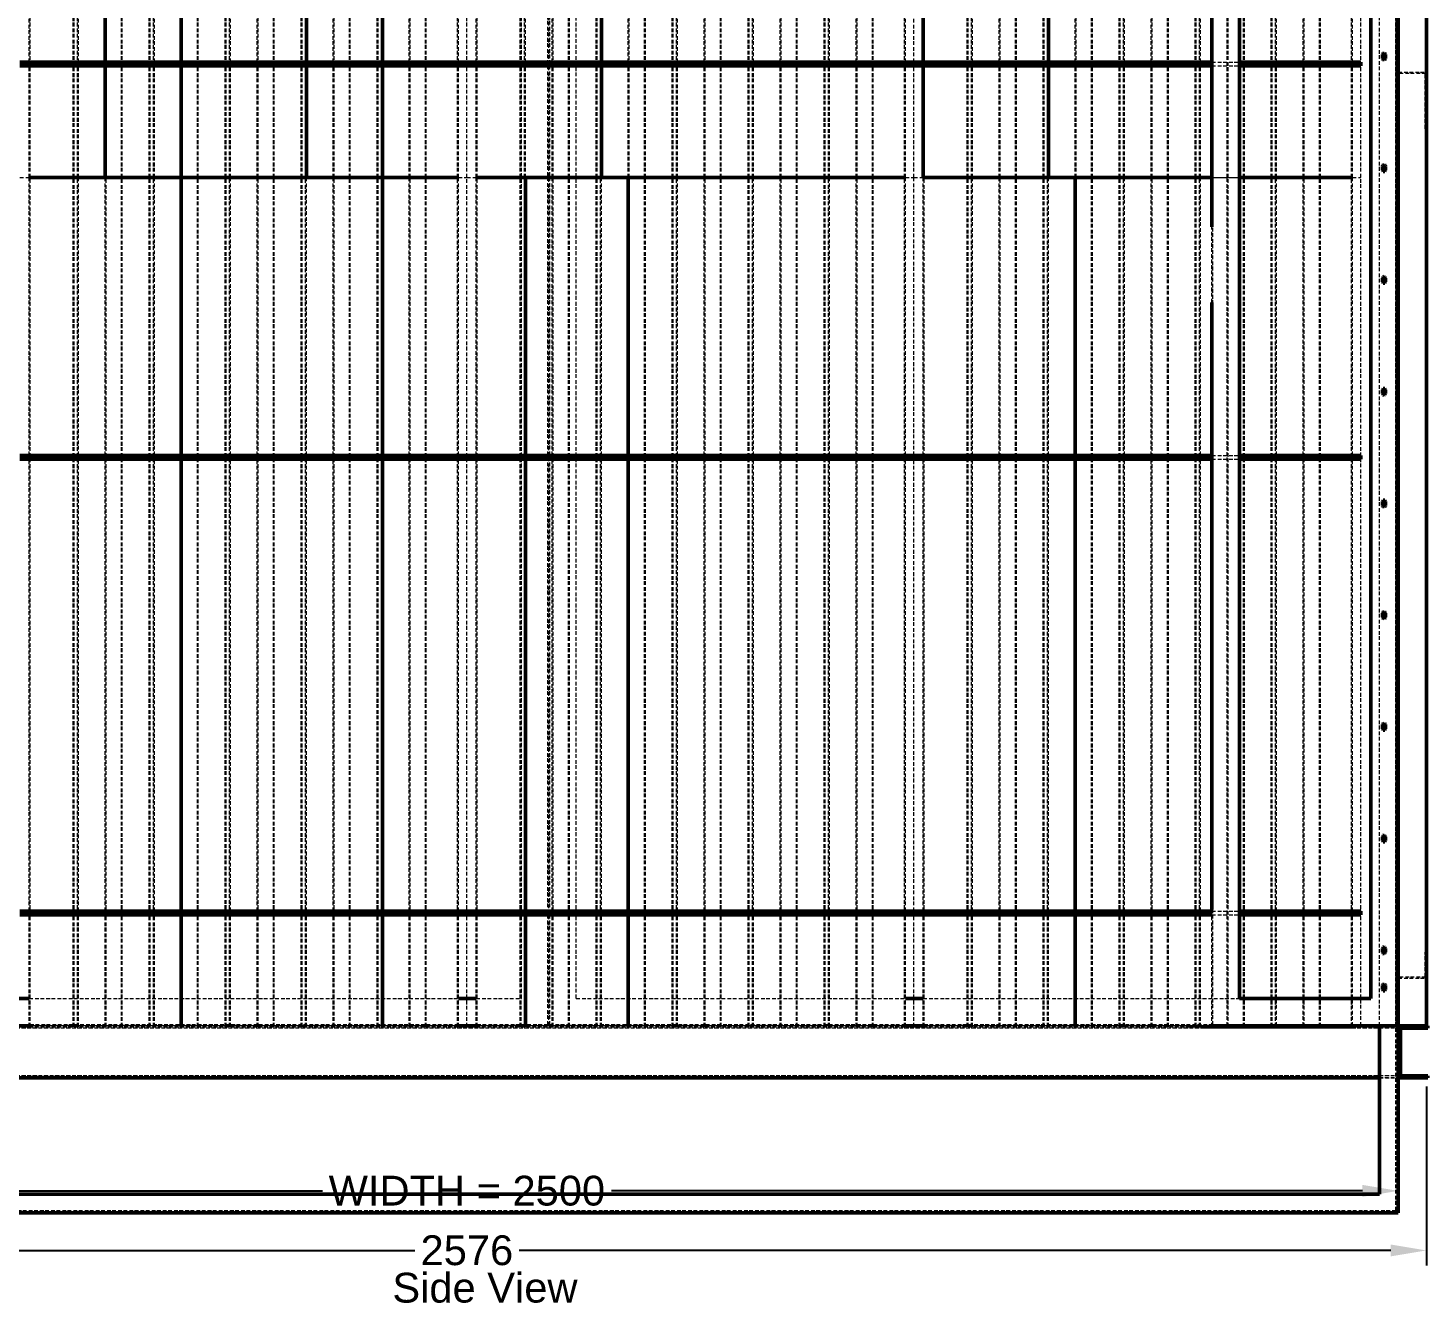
# Model space of a CAD drawing. Header units: millimetres. Extents: x 909 to 14018, y 345 to 10005.
# Drawn here: x 1851 to 3730, y 6588 to 8300 of the extents above; entities that cross this region are included whole.
import ezdxf

# ---------------------------------------------------------------- set-up
doc = ezdxf.new("R2010")
doc.units = ezdxf.units.MM
doc.linetypes.add('Hidden', pattern=[15, 5, -3, 5, -2])
for name, color, linetype, lineweight in [('Default', 7, 'Continuous', 50), ('Edges', 7, 'Hidden', 15), ('HiddenEdges', 2, 'Hidden', 15), ('HiddenSilhouettes', 2, 'Hidden', 15), ('HiddenWires', 7, 'Hidden', 15), ('Silhouettes', 7, 'Continuous', 50), ('Wires', 7, 'Hidden', 15)]:
    doc.layers.add(name, color=color, linetype=linetype, lineweight=lineweight)
doc.layers.add('Dimension', color=7, linetype='Continuous', lineweight=50, true_color=0x6495ed)
doc.styles.add('Default', font='arial.ttf')
doc.dimstyles.get("Standard").update_dxf_attribs({"dimtxt": 0.18, "dimasz": 0.18, "dimexe": 0.18, "dimexo": 0.0625, "dimgap": 0.09, "dimtad": 0, "dimtih": 1, "dimtoh": 1, "dimdec": 4, "dimzin": 0, "dimdsep": 46, "dimtxsty": 'Standard', "dimcen": 0.09, "dimadec": 0, "dimazin": 0, "dimtfac": 1, "dimtdec": 4, "dimtofl": 0, "dimtmove": 0, "dimatfit": 3, "dimfxl": 1, "dimtolj": 1, "dimtzin": 0, "dimarcsym": 0})

# ---------------------------------------------------------------- blocks, each defined once
blk = doc.blocks.new('Left')
at = {"layer": 'Edges'}
for points in [[(-587.5, -84.6, 0), (-587.5, 522.4, 0)], [(-521.5, -84.6, 0), (-521.5, 522.4, 0)], [(-419.5, -84.6, 0), (-419.5, 522.4, 0)], [(-317.5, -84.6, 0), (-317.5, 522.4, 0)], [(-281.5, -84.6, 0), (-281.5, 522.4, 0)], [(-179.5, -84.6, 0), (-179.5, 522.4, 0)], [(-77.5, -84.6, 0), (-77.5, 522.4, 0)], [(-11.5, -84.6, 0), (-11.5, 522.4, 0)], [(12.5, -84.6, 0), (12.5, 522.4, 0)], [(78.5, -84.6, 0), (78.5, 522.4, 0)], [(114.5, -84.6, 0), (114.5, 522.4, 0)], [(216.5, -84.6, 0), (216.5, 522.4, 0)], [(282.5, -84.6, 0), (282.5, 522.4, 0)], [(318.5, -84.6, 0), (318.5, 522.4, 0)], [(384.5, -84.6, 0), (384.5, 522.4, 0)], [(420.5, -84.6, 0), (420.5, 522.4, 0)], [(486.5, -84.6, 0), (486.5, 522.4, 0)], [(522.5, -84.6, 0), (522.5, 522.4, 0)], [(588.5, -84.6, 0), (588.5, 522.4, 0)], [(678.5, -84.6, 0), (678.5, 522.4, 0)], [(714.5, -84.6, 0), (714.5, 522.4, 0)], [(816.5, -84.6, 0), (816.5, 522.4, 0)], [(882.5, -84.6, 0), (882.5, 522.4, 0)], [(918.5, -84.6, 0), (918.5, 522.4, 0)], [(984.5, -84.6, 0), (984.5, 522.4, 0)], [(1086.5, -84.6, 0), (1086.5, 522.4, 0)], [(1122.5, -84.6, 0), (1122.5, 522.4, 0)], [(1188.5, -84.6, 0), (1188.5, 522.4, 0)], [(-587.5, -239.6, 0), (-587.5, -89.6, 0)], [(-521.5, -239.6, 0), (-521.5, -89.6, 0)], [(-419.5, -239.6, 0), (-419.5, -89.6, 0)], [(-317.5, -239.6, 0), (-317.5, -89.6, 0)], [(-281.5, -239.6, 0), (-281.5, -89.6, 0)], [(-179.5, -239.6, 0), (-179.5, -89.6, 0)], [(-77.5, -239.6, 0), (-77.5, -89.6, 0)], [(-11.5, -239.6, 0), (-11.5, -89.6, 0)], [(12.5, -239.6, 0), (12.5, -89.6, 0)], [(78.5, -239.6, 0), (78.5, -89.6, 0)], [(114.5, -239.6, 0), (114.5, -89.6, 0)], [(216.5, -239.6, 0), (216.5, -89.6, 0)], [(282.5, -239.6, 0), (282.5, -89.6, 0)], [(318.5, -239.6, 0), (318.5, -89.6, 0)], [(384.5, -239.6, 0), (384.5, -89.6, 0)], [(420.5, -239.6, 0), (420.5, -89.6, 0)], [(486.5, -239.6, 0), (486.5, -89.6, 0)], [(522.5, -239.6, 0), (522.5, -89.6, 0)], [(588.5, -239.6, 0), (588.5, -89.6, 0)], [(678.5, -239.6, 0), (678.5, -89.6, 0)], [(714.5, -239.6, 0), (714.5, -89.6, 0)], [(816.5, -239.6, 0), (816.5, -89.6, 0)], [(882.5, -239.6, 0), (882.5, -89.6, 0)], [(918.5, -239.6, 0), (918.5, -89.6, 0)], [(984.5, -239.6, 0), (984.5, -89.6, 0)], [(1086.5, -239.6, 0), (1086.5, -89.6, 0)], [(1122.5, -239.6, 0), (1122.5, -89.6, 0)], [(1188.5, -239.6, 0), (1188.5, -89.6, 0)], [(-587.5, -612.6, 0), (-587.5, -239.6, 0)], [(-521.5, -612.6, 0), (-521.5, -239.6, 0)], [(-485.5, -612.6, 0), (-485.5, -239.6, 0)], [(-419.5, -612.6, 0), (-419.5, -239.6, 0)], [(-317.5, -612.6, 0), (-317.5, -239.6, 0)], [(-281.5, -612.6, 0), (-281.5, -239.6, 0)], [(-215.5, -612.6, 0), (-215.5, -239.6, 0)], [(-179.5, -612.6, 0), (-179.5, -239.6, 0)], [(-77.5, -612.6, 0), (-77.5, -239.6, 0)], [(-11.5, -612.6, 0), (-11.5, -239.6, 0)], [(12.5, -612.6, 0), (12.5, -239.6, 0)], [(114.5, -612.6, 0), (114.5, -239.6, 0)], [(180.5, -612.6, 0), (180.5, -239.6, 0)], [(282.5, -612.6, 0), (282.5, -239.6, 0)], [(318.5, -612.6, 0), (318.5, -239.6, 0)], [(384.5, -612.6, 0), (384.5, -239.6, 0)], [(420.5, -612.6, 0), (420.5, -239.6, 0)], [(486.5, -612.6, 0), (486.5, -239.6, 0)], [(522.5, -612.6, 0), (522.5, -239.6, 0)], [(588.5, -612.6, 0), (588.5, -239.6, 0)], [(612.5, -612.6, 0), (612.5, -239.6, 0)], [(678.5, -612.6, 0), (678.5, -239.6, 0)], [(714.5, -612.6, 0), (714.5, -239.6, 0)], [(780.5, -612.6, 0), (780.5, -239.6, 0)], [(882.5, -612.6, 0), (882.5, -239.6, 0)], [(918.5, -612.6, 0), (918.5, -239.6, 0)], [(984.5, -612.6, 0), (984.5, -239.6, 0)], [(1086.5, -612.6, 0), (1086.5, -239.6, 0)], [(1122.5, -612.6, 0), (1122.5, -239.6, 0)], [(1188.5, -612.6, 0), (1188.5, -239.6, 0)], [(-587.5, -1224.6, 0), (-587.5, -617.6, 0)], [(-521.5, -1224.6, 0), (-521.5, -617.6, 0)], [(-485.5, -1224.6, 0), (-485.5, -617.6, 0)], [(-419.5, -1224.6, 0), (-419.5, -617.6, 0)], [(-317.5, -1224.6, 0), (-317.5, -617.6, 0)], [(-281.5, -1224.6, 0), (-281.5, -617.6, 0)], [(-215.5, -1224.6, 0), (-215.5, -617.6, 0)], [(-179.5, -1224.6, 0), (-179.5, -617.6, 0)], [(-77.5, -1224.6, 0), (-77.5, -617.6, 0)], [(-11.5, -1224.6, 0), (-11.5, -617.6, 0)], [(12.5, -1224.6, 0), (12.5, -617.6, 0)], [(114.5, -1224.6, 0), (114.5, -617.6, 0)], [(180.5, -1224.6, 0), (180.5, -617.6, 0)], [(282.5, -1224.6, 0), (282.5, -617.6, 0)], [(318.5, -1224.6, 0), (318.5, -617.6, 0)], [(384.5, -1224.6, 0), (384.5, -617.6, 0)], [(420.5, -1224.6, 0), (420.5, -617.6, 0)], [(486.5, -1224.6, 0), (486.5, -617.6, 0)], [(522.5, -1224.6, 0), (522.5, -617.6, 0)], [(588.5, -1224.6, 0), (588.5, -617.6, 0)], [(612.5, -1224.6, 0), (612.5, -617.6, 0)], [(678.5, -1224.6, 0), (678.5, -617.6, 0)], [(714.5, -1224.6, 0), (714.5, -617.6, 0)], [(780.5, -1224.6, 0), (780.5, -617.6, 0)], [(882.5, -1224.6, 0), (882.5, -617.6, 0)], [(918.5, -1224.6, 0), (918.5, -617.6, 0)], [(984.5, -1224.6, 0), (984.5, -617.6, 0)], [(1086.5, -1224.6, 0), (1086.5, -617.6, 0)], [(1122.5, -1224.6, 0), (1122.5, -617.6, 0)], [(1188.5, -1224.6, 0), (1188.5, -617.6, 0)], [(-587.5, -1379.6, 0), (-587.5, -1229.6, 0)], [(-521.5, -1379.6, 0), (-521.5, -1229.6, 0)], [(-485.5, -1379.6, 0), (-485.5, -1229.6, 0)], [(-419.5, -1379.6, 0), (-419.5, -1229.6, 0)], [(-317.5, -1379.6, 0), (-317.5, -1229.6, 0)], [(-281.5, -1379.6, 0), (-281.5, -1229.6, 0)], [(-215.5, -1379.6, 0), (-215.5, -1229.6, 0)], [(-179.5, -1379.6, 0), (-179.5, -1229.6, 0)], [(-77.5, -1379.6, 0), (-77.5, -1229.6, 0)], [(-11.5, -1379.6, 0), (-11.5, -1229.6, 0)], [(12.5, -1379.6, 0), (12.5, -1229.6, 0)], [(114.5, -1379.6, 0), (114.5, -1229.6, 0)], [(180.5, -1379.6, 0), (180.5, -1229.6, 0)], [(282.5, -1379.6, 0), (282.5, -1229.6, 0)], [(318.5, -1379.6, 0), (318.5, -1229.6, 0)], [(384.5, -1379.6, 0), (384.5, -1229.6, 0)], [(420.5, -1379.6, 0), (420.5, -1229.6, 0)], [(486.5, -1379.6, 0), (486.5, -1229.6, 0)], [(522.5, -1379.6, 0), (522.5, -1229.6, 0)], [(588.5, -1379.6, 0), (588.5, -1229.6, 0)], [(612.5, -1379.6, 0), (612.5, -1229.6, 0)], [(678.5, -1379.6, 0), (678.5, -1229.6, 0)], [(714.5, -1379.6, 0), (714.5, -1229.6, 0)], [(780.5, -1379.6, 0), (780.5, -1229.6, 0)], [(882.5, -1379.6, 0), (882.5, -1229.6, 0)], [(918.5, -1379.6, 0), (918.5, -1229.6, 0)], [(984.5, -1379.6, 0), (984.5, -1229.6, 0)], [(1086.5, -1341.6, 0), (1086.5, -1229.6, 0)], [(1122.5, -1341.6, 0), (1122.5, -1229.6, 0)], [(1188.5, -1341.6, 0), (1188.5, -1229.6, 0)], [(1020.5, -1379.6, 0), (1020.5, -1378.4, 0)], [(1086.5, -1379.6, 0), (1086.5, -1378.4, 0)], [(1122.5, -1379.6, 0), (1122.5, -1378.4, 0)], [(1188.5, -1379.6, 0), (1188.5, -1378.4, 0)]]:
    blk.add_polyline3d(points, dxfattribs=at)
at = {"layer": 'HiddenEdges'}
for points in [[(108.8, -1377.2, 0), (108.8, 1010.4, 0)], [(111.2, -1377.2, 0), (111.2, 1010.4, 0)], [(1286.8, -1377.2, 0), (1286.8, 1010.4, 0)], [(-527.3, -239.6, 0), (-527.3, 900.4, 0)], [(-522.7, -239.6, 0), (-522.7, 900.4, 0)], [(-463.7, -239.6, 0), (-463.7, 900.4, 0)], [(-462.5, -239.6, 0), (-462.5, 900.4, 0)], [(-426.5, -239.6, 0), (-426.5, 900.4, 0)], [(-425.3, -239.6, 0), (-425.3, 900.4, 0)], [(-420.7, -239.6, 0), (-420.7, 900.4, 0)], [(-361.7, -239.6, 0), (-361.7, 900.4, 0)], [(-324.5, -239.6, 0), (-324.5, 900.4, 0)], [(-259.7, -239.6, 0), (-259.7, 900.4, 0)], [(-222.5, -239.6, 0), (-222.5, 900.4, 0)], [(-157.7, -239.6, 0), (-157.7, 900.4, 0)], [(-156.5, -239.6, 0), (-156.5, 900.4, 0)], [(-119.3, -239.6, 0), (-119.3, 900.4, 0)], [(-55.7, -239.6, 0), (-55.7, 900.4, 0)], [(-54.5, -239.6, 0), (-54.5, 900.4, 0)], [(71.5, -239.6, 0), (71.5, 900.4, 0)], [(72.7, -239.6, 0), (72.7, 900.4, 0)], [(136.3, -239.6, 0), (136.3, 900.4, 0)], [(137.5, -239.6, 0), (137.5, 900.4, 0)], [(173.5, -239.6, 0), (173.5, 900.4, 0)], [(174.7, -239.6, 0), (174.7, 900.4, 0)], [(217.7, -239.6, 0), (217.7, 900.4, 0)], [(275.5, -239.6, 0), (275.5, 900.4, 0)], [(276.7, -239.6, 0), (276.7, 900.4, 0)], [(319.7, -239.6, 0), (319.7, 900.4, 0)], [(340.3, -239.6, 0), (340.3, 900.4, 0)], [(341.5, -239.6, 0), (341.5, 900.4, 0)], [(377.5, -239.6, 0), (377.5, 900.4, 0)], [(378.7, -239.6, 0), (378.7, 900.4, 0)], [(383.3, -239.6, 0), (383.3, 900.4, 0)], [(443.5, -239.6, 0), (443.5, 900.4, 0)], [(479.5, -239.6, 0), (479.5, 900.4, 0)], [(480.7, -239.6, 0), (480.7, 900.4, 0)], [(523.7, -239.6, 0), (523.7, 900.4, 0)], [(544.3, -239.6, 0), (544.3, 900.4, 0)], [(671.5, -239.6, 0), (671.5, 900.4, 0)], [(736.3, -239.6, 0), (736.3, 900.4, 0)], [(737.5, -239.6, 0), (737.5, 900.4, 0)], [(773.5, -239.6, 0), (773.5, 900.4, 0)], [(774.7, -239.6, 0), (774.7, 900.4, 0)], [(817.7, -239.6, 0), (817.7, 900.4, 0)], [(839.5, -239.6, 0), (839.5, 900.4, 0)], [(876.7, -239.6, 0), (876.7, 900.4, 0)], [(940.3, -239.6, 0), (940.3, 900.4, 0)], [(941.5, -239.6, 0), (941.5, 900.4, 0)], [(977.5, -239.6, 0), (977.5, 900.4, 0)], [(978.7, -239.6, 0), (978.7, 900.4, 0)], [(983.3, -239.6, 0), (983.3, 900.4, 0)], [(1043.5, -239.6, 0), (1043.5, 900.4, 0)], [(1079.5, -239.6, 0), (1079.5, 900.4, 0)], [(1080.7, -239.6, 0), (1080.7, 900.4, 0)], [(1123.7, -239.6, 0), (1123.7, 900.4, 0)], [(1247, -1626.6, 0), (1247, 867.4, 0)], [(1001.2, -1377.2, 0), (1001.2, 620.4, 0)], [(1020.5, -239.6, 0), (1020.5, 621.6, 0)], [(-587.5, -89.6, 0), (-587.5, -84.6, 0)], [(-521.5, -89.6, 0), (-521.5, -84.6, 0)], [(-419.5, -89.6, 0), (-419.5, -84.6, 0)], [(-317.5, -89.6, 0), (-317.5, -84.6, 0)], [(-281.5, -89.6, 0), (-281.5, -84.6, 0)], [(-179.5, -89.6, 0), (-179.5, -84.6, 0)], [(-77.5, -89.6, 0), (-77.5, -84.6, 0)], [(-11.5, -89.6, 0), (-11.5, -84.6, 0)], [(12.5, -89.6, 0), (12.5, -84.6, 0)], [(78.5, -89.6, 0), (78.5, -84.6, 0)], [(114.5, -89.6, 0), (114.5, -84.6, 0)], [(216.5, -89.6, 0), (216.5, -84.6, 0)], [(282.5, -89.6, 0), (282.5, -84.6, 0)], [(318.5, -89.6, 0), (318.5, -84.6, 0)], [(384.5, -89.6, 0), (384.5, -84.6, 0)], [(420.5, -89.6, 0), (420.5, -84.6, 0)], [(486.5, -89.6, 0), (486.5, -84.6, 0)], [(522.5, -89.6, 0), (522.5, -84.6, 0)], [(588.5, -89.6, 0), (588.5, -84.6, 0)], [(678.5, -89.6, 0), (678.5, -84.6, 0)], [(714.5, -89.6, 0), (714.5, -84.6, 0)], [(816.5, -89.6, 0), (816.5, -84.6, 0)], [(882.5, -89.6, 0), (882.5, -84.6, 0)], [(918.5, -89.6, 0), (918.5, -84.6, 0)], [(984.5, -89.6, 0), (984.5, -84.6, 0)], [(1086.5, -89.6, 0), (1086.5, -84.6, 0)], [(1122.5, -89.6, 0), (1122.5, -84.6, 0)], [(1188.5, -89.6, 0), (1188.5, -84.6, 0)], [(1250, -99.6, 0), (1248.8, -99.6, 0)], [(-527.3, -1379.6, 0), (-527.3, -239.6, 0)], [(-463.7, -1379.6, 0), (-463.7, -239.6, 0)], [(-462.5, -1379.6, 0), (-462.5, -239.6, 0)], [(-426.5, -1379.6, 0), (-426.5, -239.6, 0)], [(-425.3, -1379.6, 0), (-425.3, -239.6, 0)], [(-420.7, -1379.6, 0), (-420.7, -239.6, 0)], [(-361.7, -1379.6, 0), (-361.7, -239.6, 0)], [(-360.5, -1379.6, 0), (-360.5, -239.6, 0)], [(-324.5, -1379.6, 0), (-324.5, -239.6, 0)], [(-323.3, -1379.6, 0), (-323.3, -239.6, 0)], [(-259.7, -1379.6, 0), (-259.7, -239.6, 0)], [(-222.5, -1379.6, 0), (-222.5, -239.6, 0)], [(-157.7, -1379.6, 0), (-157.7, -239.6, 0)], [(-156.5, -1379.6, 0), (-156.5, -239.6, 0)], [(-120.5, -1379.6, 0), (-120.5, -239.6, 0)], [(-119.3, -1379.6, 0), (-119.3, -239.6, 0)], [(-55.7, -1379.6, 0), (-55.7, -239.6, 0)], [(-54.5, -1379.6, 0), (-54.5, -239.6, 0)], [(-12.7, -1379.6, 0), (-12.7, -239.6, 0)], [(13.7, -1379.6, 0), (13.7, -239.6, 0)], [(72.7, -1379.6, 0), (72.7, -239.6, 0)], [(136.3, -1379.6, 0), (136.3, -239.6, 0)], [(137.5, -1379.6, 0), (137.5, -239.6, 0)], [(173.5, -1379.6, 0), (173.5, -239.6, 0)], [(174.7, -1379.6, 0), (174.7, -239.6, 0)], [(238.3, -1379.6, 0), (238.3, -239.6, 0)], [(239.5, -1379.6, 0), (239.5, -239.6, 0)], [(275.5, -1379.6, 0), (275.5, -239.6, 0)], [(276.7, -1379.6, 0), (276.7, -239.6, 0)], [(340.3, -1379.6, 0), (340.3, -239.6, 0)], [(377.5, -1379.6, 0), (377.5, -239.6, 0)], [(442.3, -1379.6, 0), (442.3, -239.6, 0)], [(443.5, -1379.6, 0), (443.5, -239.6, 0)], [(479.5, -1379.6, 0), (479.5, -239.6, 0)], [(480.7, -1379.6, 0), (480.7, -239.6, 0)], [(544.3, -1379.6, 0), (544.3, -239.6, 0)], [(545.5, -1379.6, 0), (545.5, -239.6, 0)], [(587.3, -1379.6, 0), (587.3, -239.6, 0)], [(613.7, -1379.6, 0), (613.7, -239.6, 0)], [(672.7, -1379.6, 0), (672.7, -239.6, 0)], [(736.3, -1379.6, 0), (736.3, -239.6, 0)], [(737.5, -1379.6, 0), (737.5, -239.6, 0)], [(774.7, -1379.6, 0), (774.7, -239.6, 0)], [(838.3, -1379.6, 0), (838.3, -239.6, 0)], [(839.5, -1379.6, 0), (839.5, -239.6, 0)], [(875.5, -1379.6, 0), (875.5, -239.6, 0)], [(876.7, -1379.6, 0), (876.7, -239.6, 0)], [(940.3, -1379.6, 0), (940.3, -239.6, 0)], [(977.5, -1379.6, 0), (977.5, -239.6, 0)], [(1020.5, -1378.4, 0), (1020.5, -239.6, 0)], [(1042.3, -1379.6, 0), (1042.3, -239.6, 0)], [(1043.5, -1379.6, 0), (1043.5, -239.6, 0)], [(1079.5, -1379.6, 0), (1079.5, -239.6, 0)], [(1080.7, -1379.6, 0), (1080.7, -239.6, 0)], [(1144.3, -1379.6, 0), (1144.3, -239.6, 0)], [(1145.5, -1379.6, 0), (1145.5, -239.6, 0)], [(-587.5, -617.6, 0), (-587.5, -612.6, 0)], [(-521.5, -617.6, 0), (-521.5, -612.6, 0)], [(-485.5, -617.6, 0), (-485.5, -612.6, 0)], [(-419.5, -617.6, 0), (-419.5, -612.6, 0)], [(-317.5, -617.6, 0), (-317.5, -612.6, 0)], [(-281.5, -617.6, 0), (-281.5, -612.6, 0)], [(-215.5, -617.6, 0), (-215.5, -612.6, 0)], [(-179.5, -617.6, 0), (-179.5, -612.6, 0)], [(-77.5, -617.6, 0), (-77.5, -612.6, 0)], [(-11.5, -617.6, 0), (-11.5, -612.6, 0)], [(12.5, -617.6, 0), (12.5, -612.6, 0)], [(114.5, -617.6, 0), (114.5, -612.6, 0)], [(180.5, -617.6, 0), (180.5, -612.6, 0)], [(282.5, -617.6, 0), (282.5, -612.6, 0)], [(318.5, -617.6, 0), (318.5, -612.6, 0)], [(384.5, -617.6, 0), (384.5, -612.6, 0)], [(420.5, -617.6, 0), (420.5, -612.6, 0)], [(486.5, -617.6, 0), (486.5, -612.6, 0)], [(522.5, -617.6, 0), (522.5, -612.6, 0)], [(588.5, -617.6, 0), (588.5, -612.6, 0)], [(612.5, -617.6, 0), (612.5, -612.6, 0)], [(678.5, -617.6, 0), (678.5, -612.6, 0)], [(714.5, -617.6, 0), (714.5, -612.6, 0)], [(780.5, -617.6, 0), (780.5, -612.6, 0)], [(882.5, -617.6, 0), (882.5, -612.6, 0)], [(918.5, -617.6, 0), (918.5, -612.6, 0)], [(984.5, -617.6, 0), (984.5, -612.6, 0)], [(1086.5, -617.6, 0), (1086.5, -612.6, 0)], [(1122.5, -617.6, 0), (1122.5, -612.6, 0)], [(1188.5, -617.6, 0), (1188.5, -612.6, 0)], [(-587.5, -1229.6, 0), (-587.5, -1224.6, 0)], [(-521.5, -1229.6, 0), (-521.5, -1224.6, 0)], [(-485.5, -1229.6, 0), (-485.5, -1224.6, 0)], [(-419.5, -1229.6, 0), (-419.5, -1224.6, 0)], [(-317.5, -1229.6, 0), (-317.5, -1224.6, 0)], [(-281.5, -1229.6, 0), (-281.5, -1224.6, 0)], [(-215.5, -1229.6, 0), (-215.5, -1224.6, 0)], [(-179.5, -1229.6, 0), (-179.5, -1224.6, 0)], [(-77.5, -1229.6, 0), (-77.5, -1224.6, 0)], [(-11.5, -1229.6, 0), (-11.5, -1224.6, 0)], [(12.5, -1229.6, 0), (12.5, -1224.6, 0)], [(114.5, -1229.6, 0), (114.5, -1224.6, 0)], [(180.5, -1229.6, 0), (180.5, -1224.6, 0)], [(282.5, -1229.6, 0), (282.5, -1224.6, 0)], [(318.5, -1229.6, 0), (318.5, -1224.6, 0)], [(384.5, -1229.6, 0), (384.5, -1224.6, 0)], [(420.5, -1229.6, 0), (420.5, -1224.6, 0)], [(486.5, -1229.6, 0), (486.5, -1224.6, 0)], [(522.5, -1229.6, 0), (522.5, -1224.6, 0)], [(588.5, -1229.6, 0), (588.5, -1224.6, 0)], [(612.5, -1229.6, 0), (612.5, -1224.6, 0)], [(678.5, -1229.6, 0), (678.5, -1224.6, 0)], [(714.5, -1229.6, 0), (714.5, -1224.6, 0)], [(780.5, -1229.6, 0), (780.5, -1224.6, 0)], [(882.5, -1229.6, 0), (882.5, -1224.6, 0)], [(918.5, -1229.6, 0), (918.5, -1224.6, 0)], [(984.5, -1229.6, 0), (984.5, -1224.6, 0)], [(1086.5, -1229.6, 0), (1086.5, -1224.6, 0)], [(1122.5, -1229.6, 0), (1122.5, -1224.6, 0)], [(1188.5, -1229.6, 0), (1188.5, -1224.6, 0)], [(1250, -1279.6, 0), (1248.8, -1279.6, 0)], [(1086.5, -1378.4, 0), (1086.5, -1341.6, 0)], [(1122.5, -1378.4, 0), (1122.5, -1341.6, 0)], [(1188.5, -1378.4, 0), (1188.5, -1341.6, 0)], [(1288, -1363.4, 0), (1286.8, -1363.4, 0)], [(1290, -1378.4, 0), (-1290, -1378.4, 0)], [(1290, -1381.4, 0), (-1290, -1381.4, 0)], [(1253, -1381.4, 0), (-1253, -1381.4, 0)], [(108.8, -1377.2, 0), (-1028.8, -1377.2, 0)], [(1248.8, -1377.2, 0), (111.2, -1377.2, 0)], [(1248.8, -1377.2, 0), (1001.2, -1377.2, 0)], [(1286.8, -1377.2, 0), (1250, -1377.2, 0)], [(1290, -1445.4, 0), (-1290, -1445.4, 0)], [(1253, -1445.4, 0), (-1253, -1445.4, 0)], [(1290, -1448.4, 0), (-1290, -1448.4, 0)], [(1247, -1626.6, 0), (-1247, -1626.6, 0)]]:
    blk.add_polyline3d(points, dxfattribs=at)
at = {"layer": 'HiddenSilhouettes'}
for points in [[(-586.3, -239.6, 0), (-586.3, 900.4, 0)], [(-528.5, -239.6, 0), (-528.5, 900.4, 0)], [(-484.3, -239.6, 0), (-484.3, 900.4, 0)], [(-382.3, -239.6, 0), (-382.3, 900.4, 0)], [(-360.5, -239.6, 0), (-360.5, 900.4, 0)], [(-323.3, -239.6, 0), (-323.3, 900.4, 0)], [(-318.7, -239.6, 0), (-318.7, 900.4, 0)], [(-280.3, -239.6, 0), (-280.3, 900.4, 0)], [(-258.5, -239.6, 0), (-258.5, 900.4, 0)], [(-221.3, -239.6, 0), (-221.3, 900.4, 0)], [(-216.7, -239.6, 0), (-216.7, 900.4, 0)], [(-178.3, -239.6, 0), (-178.3, 900.4, 0)], [(-120.5, -239.6, 0), (-120.5, 900.4, 0)], [(-114.7, -239.6, 0), (-114.7, 900.4, 0)], [(-76.3, -239.6, 0), (-76.3, 900.4, 0)], [(-12.7, -239.6, 0), (-12.7, 900.4, 0)], [(13.7, -239.6, 0), (13.7, 900.4, 0)], [(73.2, -1341.6, 0), (73.2, 900.4, 0)], [(77.3, -239.6, 0), (77.3, 900.4, 0)], [(110, -1378.4, 0), (110, 900.4, 0)], [(115.7, -239.6, 0), (115.7, 900.4, 0)], [(146.8, -1341.6, 0), (146.8, 900.4, 0)], [(179.3, -239.6, 0), (179.3, 900.4, 0)], [(238.3, -239.6, 0), (238.3, 900.4, 0)], [(239.5, -239.6, 0), (239.5, 900.4, 0)], [(281.3, -239.6, 0), (281.3, 900.4, 0)], [(421.7, -239.6, 0), (421.7, 900.4, 0)], [(442.3, -239.6, 0), (442.3, 900.4, 0)], [(485.3, -239.6, 0), (485.3, 900.4, 0)], [(545.5, -239.6, 0), (545.5, 900.4, 0)], [(587.3, -239.6, 0), (587.3, 900.4, 0)], [(613.7, -239.6, 0), (613.7, 900.4, 0)], [(672.7, -239.6, 0), (672.7, 900.4, 0)], [(677.3, -239.6, 0), (677.3, 900.4, 0)], [(715.7, -239.6, 0), (715.7, 900.4, 0)], [(779.3, -239.6, 0), (779.3, 900.4, 0)], [(838.3, -239.6, 0), (838.3, 900.4, 0)], [(875.5, -239.6, 0), (875.5, 900.4, 0)], [(881.3, -239.6, 0), (881.3, 900.4, 0)], [(919.7, -239.6, 0), (919.7, 900.4, 0)], [(1021.7, -239.6, 0), (1021.7, 900.4, 0)], [(1042.3, -239.6, 0), (1042.3, 900.4, 0)], [(1085.3, -239.6, 0), (1085.3, 900.4, 0)], [(1144.3, -239.6, 0), (1144.3, 900.4, 0)], [(1145.5, -239.6, 0), (1145.5, 900.4, 0)], [(1187.3, -239.6, 0), (1187.3, 900.4, 0)], [(1225, -1378.4, 0), (1225, 621.6, 0)], [(-585, -89.6, 0), (-585, -84.6, 0)], [(-575, -89.6, 0), (-575, -84.6, 0)], [(-485.5, -89.6, 0), (-485.5, -84.6, 0)], [(-383.5, -89.6, 0), (-383.5, -84.6, 0)], [(-215.5, -89.6, 0), (-215.5, -84.6, 0)], [(-113.5, -89.6, 0), (-113.5, -84.6, 0)], [(-25, -89.6, 0), (-25, -84.6, 0)], [(-15, -89.6, 0), (-15, -84.6, 0)], [(15, -89.6, 0), (15, -84.6, 0)], [(25, -89.6, 0), (25, -84.6, 0)], [(180.5, -89.6, 0), (180.5, -84.6, 0)], [(575, -89.6, 0), (575, -84.6, 0)], [(585, -89.6, 0), (585, -84.6, 0)], [(612.5, -89.6, 0), (612.5, -84.6, 0)], [(615, -89.6, 0), (615, -84.6, 0)], [(625, -89.6, 0), (625, -84.6, 0)], [(780.5, -89.6, 0), (780.5, -84.6, 0)], [(1000, -84.6, 0), (1036.8, -84.6, 0)], [(1000, -89.6, 0), (1036.8, -89.6, 0)], [(1175, -89.6, 0), (1175, -84.6, 0)], [(1185, -89.6, 0), (1185, -84.6, 0)], [(1247, -77.1, 0), (1250, -77.1, 0)], [(1250, -98, 0), (1288, -98, 0)], [(1250, -99.6, 0), (1251.6, -99.6, 0)], [(1251.6, -99.6, 0), (1286.4, -99.6, 0)], [(1251.6, -174, 0), (1251.6, -99.6, 0)], [(1251.6, -203.7, 0), (1251.6, -101.9, 0)], [(1286.4, -174, 0), (1286.4, -99.6, 0)], [(1247, -122.1, 0), (1250, -122.1, 0)], [(1250, -174, 0), (1251.6, -174, 0)], [(1250, -175.6, 0), (1251.6, -175.6, 0)], [(1251.6, -1278, 0), (1251.6, -175.6, 0)], [(1286.4, -174, 0), (1288, -174, 0)], [(-586.3, -1379.6, 0), (-586.3, -239.6, 0)], [(-528.5, -1379.6, 0), (-528.5, -239.6, 0)], [(-528.5, -239.6, 0), (-483.7, -239.6, 0)], [(-527.3, -239.6, 0), (-521.5, -239.6, 0)], [(-522.7, -1379.6, 0), (-522.7, -239.6, 0)], [(-485.5, -239.6, 0), (-483.7, -239.6, 0)], [(-484.3, -1379.6, 0), (-484.3, -239.6, 0)], [(-426.5, -239.6, 0), (-360.5, -239.6, 0)], [(-425.3, -239.6, 0), (-419.5, -239.6, 0)], [(-383.5, -239.6, 0), (-361.7, -239.6, 0)], [(-382.3, -1379.6, 0), (-382.3, -239.6, 0)], [(-322.5, -239.6, 0), (-317.5, -239.6, 0)], [(-322.5, -239.6, 0), (-258.5, -239.6, 0)], [(-318.7, -1379.6, 0), (-318.7, -239.6, 0)], [(-281.5, -239.6, 0), (-259.7, -239.6, 0)], [(-280.3, -1379.6, 0), (-280.3, -239.6, 0)], [(-258.5, -1379.6, 0), (-258.5, -239.6, 0)], [(-222.5, -239.6, 0), (-161.2, -239.6, 0)], [(-221.3, -1379.6, 0), (-221.3, -239.6, 0)], [(-221.3, -239.6, 0), (-215.5, -239.6, 0)], [(-216.7, -1379.6, 0), (-216.7, -239.6, 0)], [(-179.5, -239.6, 0), (-161.2, -239.6, 0)], [(-178.3, -1379.6, 0), (-178.3, -239.6, 0)], [(-120.5, -239.6, 0), (-54.5, -239.6, 0)], [(-119.3, -239.6, 0), (-113.5, -239.6, 0)], [(-114.7, -1379.6, 0), (-114.7, -239.6, 0)], [(-77.5, -239.6, 0), (-55.7, -239.6, 0)], [(-76.3, -1379.6, 0), (-76.3, -239.6, 0)], [(71.5, -1379.6, 0), (71.5, -239.6, 0)], [(71.5, -239.6, 0), (137.5, -239.6, 0)], [(72.7, -239.6, 0), (78.5, -239.6, 0)], [(77.3, -1379.6, 0), (77.3, -239.6, 0)], [(114.5, -239.6, 0), (136.3, -239.6, 0)], [(115.7, -1379.6, 0), (115.7, -239.6, 0)], [(173.5, -239.6, 0), (239.5, -239.6, 0)], [(174.7, -239.6, 0), (180.5, -239.6, 0)], [(179.3, -1379.6, 0), (179.3, -239.6, 0)], [(216.5, -239.6, 0), (238.3, -239.6, 0)], [(217.7, -1379.6, 0), (217.7, -239.6, 0)], [(275.5, -239.6, 0), (322.5, -239.6, 0)], [(276.7, -239.6, 0), (282.5, -239.6, 0)], [(281.3, -1379.6, 0), (281.3, -239.6, 0)], [(318.5, -239.6, 0), (322.5, -239.6, 0)], [(319.7, -1379.6, 0), (319.7, -239.6, 0)], [(341.5, -1379.6, 0), (341.5, -239.6, 0)], [(377.5, -239.6, 0), (443.5, -239.6, 0)], [(378.7, -1379.6, 0), (378.7, -239.6, 0)], [(378.7, -239.6, 0), (384.5, -239.6, 0)], [(383.3, -1379.6, 0), (383.3, -239.6, 0)], [(420.5, -239.6, 0), (442.3, -239.6, 0)], [(421.7, -1379.6, 0), (421.7, -239.6, 0)], [(483.8, -239.6, 0), (486.5, -239.6, 0)], [(483.8, -239.6, 0), (545.5, -239.6, 0)], [(485.3, -1379.6, 0), (485.3, -239.6, 0)], [(522.5, -239.6, 0), (544.3, -239.6, 0)], [(523.7, -1379.6, 0), (523.7, -239.6, 0)], [(671.5, -1379.6, 0), (671.5, -239.6, 0)], [(671.5, -239.6, 0), (725.6, -239.6, 0)], [(672.7, -239.6, 0), (678.5, -239.6, 0)], [(677.3, -1379.6, 0), (677.3, -239.6, 0)], [(714.5, -239.6, 0), (725.6, -239.6, 0)], [(715.7, -1379.6, 0), (715.7, -239.6, 0)], [(773.5, -1379.6, 0), (773.5, -239.6, 0)], [(773.5, -239.6, 0), (839.5, -239.6, 0)], [(774.7, -239.6, 0), (780.5, -239.6, 0)], [(779.3, -1379.6, 0), (779.3, -239.6, 0)], [(816.5, -239.6, 0), (838.3, -239.6, 0)], [(817.7, -1379.6, 0), (817.7, -239.6, 0)], [(875.5, -239.6, 0), (941.5, -239.6, 0)], [(876.7, -239.6, 0), (882.5, -239.6, 0)], [(881.3, -1379.6, 0), (881.3, -239.6, 0)], [(918.5, -239.6, 0), (940.3, -239.6, 0)], [(919.7, -1379.6, 0), (919.7, -239.6, 0)], [(941.5, -1379.6, 0), (941.5, -239.6, 0)], [(977.5, -239.6, 0), (1043.5, -239.6, 0)], [(978.7, -1379.6, 0), (978.7, -239.6, 0)], [(978.7, -239.6, 0), (984.5, -239.6, 0)], [(983.3, -1379.6, 0), (983.3, -239.6, 0)], [(1000, -239.6, 0), (1042.3, -239.6, 0)], [(1020.5, -239.6, 0), (1036.8, -239.6, 0)], [(1021.7, -1379.6, 0), (1021.7, -239.6, 0)], [(1079.5, -239.6, 0), (1128.8, -239.6, 0)], [(1080.7, -239.6, 0), (1086.5, -239.6, 0)], [(1085.3, -1379.6, 0), (1085.3, -239.6, 0)], [(1122.5, -239.6, 0), (1128.8, -239.6, 0)], [(1123.7, -1379.6, 0), (1123.7, -239.6, 0)], [(1187.3, -1379.6, 0), (1187.3, -239.6, 0)], [(-383.5, -617.6, 0), (-383.5, -612.6, 0)], [(-113.5, -617.6, 0), (-113.5, -612.6, 0)], [(78.5, -617.6, 0), (78.5, -612.6, 0)], [(216.5, -617.6, 0), (216.5, -612.6, 0)], [(816.5, -617.6, 0), (816.5, -612.6, 0)], [(1000, -612.6, 0), (1036.8, -612.6, 0)], [(1000, -617.6, 0), (1036.8, -617.6, 0)], [(-585, -1229.6, 0), (-585, -1224.6, 0)], [(-575, -1229.6, 0), (-575, -1224.6, 0)], [(-383.5, -1229.6, 0), (-383.5, -1224.6, 0)], [(-113.5, -1229.6, 0), (-113.5, -1224.6, 0)], [(-25, -1229.6, 0), (-25, -1224.6, 0)], [(-15, -1229.6, 0), (-15, -1224.6, 0)], [(15, -1229.6, 0), (15, -1224.6, 0)], [(25, -1229.6, 0), (25, -1224.6, 0)], [(78.5, -1229.6, 0), (78.5, -1224.6, 0)], [(216.5, -1229.6, 0), (216.5, -1224.6, 0)], [(575, -1229.6, 0), (575, -1224.6, 0)], [(585, -1229.6, 0), (585, -1224.6, 0)], [(615, -1229.6, 0), (615, -1224.6, 0)], [(625, -1229.6, 0), (625, -1224.6, 0)], [(816.5, -1229.6, 0), (816.5, -1224.6, 0)], [(1000, -1224.6, 0), (1036.8, -1224.6, 0)], [(1000, -1229.6, 0), (1036.8, -1229.6, 0)], [(1175, -1229.6, 0), (1175, -1224.6, 0)], [(1185, -1229.6, 0), (1185, -1224.6, 0)], [(1251.6, -1279.6, 0), (1251.6, -1222.2, 0)], [(1247, -1257.1, 0), (1250, -1257.1, 0)], [(1250, -1278, 0), (1251.6, -1278, 0)], [(1250, -1279.6, 0), (1251.6, -1279.6, 0)], [(1251.6, -1312.8, 0), (1251.6, -1279.6, 0)], [(1286.4, -1279.6, 0), (1288, -1279.6, 0)], [(1286.4, -1312.8, 0), (1286.4, -1279.6, 0)], [(1247, -1302.1, 0), (1250, -1302.1, 0)], [(1250, -1314.4, 0), (1288, -1314.4, 0)], [(1251.6, -1312.8, 0), (1286.4, -1312.8, 0)], [(1250, -1448.4, 0), (1250, -1324.1, 0)], [(-587.5, -1341.6, 0), (-11.5, -1341.6, 0)], [(12.5, -1341.6, 0), (73.2, -1341.6, 0)], [(146.8, -1341.6, 0), (588.5, -1341.6, 0)], [(612.5, -1341.6, 0), (1048.1, -1341.6, 0)], [(-587.5, -1378.4, 0), (-11.5, -1378.4, 0)], [(12.5, -1378.4, 0), (588.5, -1378.4, 0)], [(612.5, -1378.4, 0), (1048.1, -1378.4, 0)], [(977.5, -1379.6, 0), (1043.5, -1379.6, 0)], [(978.7, -1379.6, 0), (984.5, -1379.6, 0)], [(1020.5, -1379.6, 0), (1042.3, -1379.6, 0)], [(1079.5, -1379.6, 0), (1128.8, -1379.6, 0)], [(1080.7, -1379.6, 0), (1086.5, -1379.6, 0)], [(1122.5, -1379.6, 0), (1128.8, -1379.6, 0)], [(1225, -1448.4, 0), (1250, -1448.4, 0)]]:
    blk.add_polyline3d(points, dxfattribs=at)
at = {"layer": 'HiddenWires'}
for points in [[(600, -89.6, 0), (600, -84.6, 0)], [(-587.5, -239.6, 0), (-11.5, -239.6, 0)], [(12.5, -239.6, 0), (588.5, -239.6, 0)], [(612.5, -239.6, 0), (1188.5, -239.6, 0)], [(600, -617.6, 0), (600, -612.6, 0)], [(600, -1229.6, 0), (600, -1224.6, 0)], [(1200, -1378.4, 0), (1200, -1341.6, 0)], [(967.5, -1379.6, 0), (1188.5, -1379.6, 0)]]:
    blk.add_polyline3d(points, dxfattribs=at)
at = {"layer": 'Silhouettes'}
for points in [[(1229, -79.6), (1229, -74.6)], [(1229.3, -73.6), (1230, -72.9)], [(1230, -72.9), (1231, -72.6)], [(1231, -72.6), (1232, -72.9)], [(1232, -72.9), (1232.7, -73.6)], [(1232.7, -73.6), (1233, -74.6)], [(1233, -79.6), (1233, -74.6)], [(1229, -79.6), (1229.3, -80.6)], [(1229.3, -80.6), (1230, -81.3)], [(1231, -81.6), (1232, -81.3)], [(1232, -81.3), (1232.7, -80.6)], [(1232.7, -80.6), (1233, -79.6)], [(1229, -229.6), (1229, -224.6)], [(1229.3, -223.6), (1230, -222.9)], [(1230, -222.9), (1231, -222.6)], [(1231, -222.6), (1232, -222.9)], [(1232, -222.9), (1232.7, -223.6)], [(1232.7, -223.6), (1233, -224.6)], [(1233, -229.6), (1233, -224.6)], [(1229, -229.6), (1229.3, -230.6)], [(1229.3, -230.6), (1230, -231.3)], [(1230, -231.3), (1231, -231.6)], [(1232, -231.3), (1232.7, -230.6)], [(1232.7, -230.6), (1233, -229.6)], [(1229, -379.6), (1229, -374.6)], [(1229.3, -373.6), (1230, -372.9)], [(1230, -372.9), (1231, -372.6)], [(1231, -372.6), (1232, -372.9)], [(1232, -372.9), (1232.7, -373.6)], [(1232.7, -373.6), (1233, -374.6)], [(1233, -379.6), (1233, -374.6)], [(1229, -379.6), (1229.3, -380.6)], [(1229.3, -380.6), (1230, -381.3)], [(1231, -381.6), (1232, -381.3)], [(1232, -381.3), (1232.7, -380.6)], [(1232.7, -380.6), (1233, -379.6)], [(1229, -529.6), (1229, -524.6)], [(1229.3, -523.6), (1230, -522.9)], [(1230, -522.9), (1231, -522.6)], [(1231, -522.6), (1232, -522.9)], [(1232, -522.9), (1232.7, -523.6)], [(1232.7, -523.6), (1233, -524.6)], [(1233, -529.6), (1233, -524.6)], [(1229, -529.6), (1229.3, -530.6)], [(1229.3, -530.6), (1230, -531.3)], [(1231, -531.6), (1232, -531.3)], [(1232, -531.3), (1232.7, -530.6)], [(1232.7, -530.6), (1233, -529.6)], [(1229, -679.6), (1229, -674.6)], [(1229.3, -673.6), (1230, -672.9)], [(1232, -672.9), (1232.7, -673.6)], [(1232.7, -673.6), (1233, -674.6)], [(1233, -679.6), (1233, -674.6)], [(1229, -679.6), (1229.3, -680.6)], [(1229.3, -680.6), (1230, -681.3)], [(1231, -681.6), (1232, -681.3)], [(1232, -681.3), (1232.7, -680.6)], [(1229, -829.6), (1229, -824.6)], [(1229.3, -823.6), (1230, -822.9)], [(1230, -822.9), (1231, -822.6)], [(1231, -822.6), (1232, -822.9)], [(1232, -822.9), (1232.7, -823.6)], [(1232.7, -823.6), (1233, -824.6)], [(1233, -829.6), (1233, -824.6)], [(1229, -829.6), (1229.3, -830.6)], [(1229.3, -830.6), (1230, -831.3)], [(1230, -831.3), (1231, -831.6)], [(1232, -831.3), (1232.7, -830.6)], [(1232.7, -830.6), (1233, -829.6)], [(1229, -979.6), (1229, -974.6)], [(1229.3, -973.6), (1230, -972.9)], [(1230, -972.9), (1231, -972.6)], [(1231, -972.6), (1232, -972.9)], [(1232, -972.9), (1232.7, -973.6)], [(1232.7, -973.6), (1233, -974.6)], [(1233, -979.6), (1233, -974.6)], [(1229, -979.6), (1229.3, -980.6)], [(1229.3, -980.6), (1230, -981.3)], [(1231, -981.6), (1232, -981.3)], [(1232.7, -980.6), (1233, -979.6)], [(1229, -1129.6), (1229, -1124.6)], [(1229.3, -1123.6), (1230, -1122.9)], [(1230, -1122.9), (1231, -1122.6)], [(1231, -1122.6), (1232, -1122.9)], [(1232, -1122.9), (1232.7, -1123.6)], [(1232.7, -1123.6), (1233, -1124.6)], [(1233, -1129.6), (1233, -1124.6)], [(1229, -1129.6), (1229.3, -1130.6)], [(1229.3, -1130.6), (1230, -1131.3)], [(1230, -1131.3), (1231, -1131.6)], [(1231, -1131.6), (1232, -1131.3)], [(1232, -1131.3), (1232.7, -1130.6)], [(1232.7, -1130.6), (1233, -1129.6)], [(1229, -1279.6), (1229, -1274.6)], [(1229.3, -1273.6), (1230, -1272.9)], [(1231, -1272.6), (1232, -1272.9)], [(1232, -1272.9), (1232.7, -1273.6)], [(1232.7, -1273.6), (1233, -1274.6)], [(1233, -1279.6), (1233, -1274.6)], [(1229, -1279.6), (1229.3, -1280.6)], [(1229.3, -1280.6), (1230, -1281.3)], [(1230, -1281.3), (1231, -1281.6)], [(1231, -1281.6), (1232, -1281.3)], [(1232.7, -1280.6), (1233, -1279.6)], [(1229, -1329.6), (1229, -1324.6)], [(1229, -1329.6), (1229.3, -1330.6)], [(1229.3, -1323.6), (1230, -1322.9)], [(1229.3, -1330.6), (1230, -1331.3)], [(1230, -1331.3), (1231, -1331.6)], [(1231, -1322.6), (1232, -1322.9)], [(1231, -1331.6), (1232, -1331.3)], [(1232, -1322.9), (1232.7, -1323.6)], [(1232.7, -1323.6), (1233, -1324.6)], [(1232.7, -1330.6), (1233, -1329.6)], [(1233, -1329.6), (1233, -1324.6)]]:
    blk.add_lwpolyline(points, dxfattribs=at)
for points in [[(1248.8, -1379.6, 0), (1248.8, 1010.4, 0)], [(1250, -1324.1, 0), (1250, 1011.6, 0)], [(1288, -1378.4, 0), (1288, 1011.6, 0)], [(1000, -305.6, 0), (1000, 621.6, 0)], [(1036.8, -1341.6, 0), (1036.8, 584.8, 0)], [(1213.2, -1341.6, 0), (1213.2, 584.8, 0)], [(-485.5, -84.6, 0), (-485.5, 522.4, 0)], [(-383.5, -84.6, 0), (-383.5, 522.4, 0)], [(-215.5, -84.6, 0), (-215.5, 522.4, 0)], [(-113.5, -84.6, 0), (-113.5, 522.4, 0)], [(180.5, -84.6, 0), (180.5, 522.4, 0)], [(612.5, -84.6, 0), (612.5, 522.4, 0)], [(780.5, -84.6, 0), (780.5, 522.4, 0)], [(1229, -74.6, 0), (1229.3, -73.6, 0)], [(-600, -84.6, 0), (0, -84.6, 0)], [(-600, -89.6, 0), (0, -89.6, 0)], [(-485.5, -239.6, 0), (-485.5, -89.6, 0)], [(-383.5, -239.6, 0), (-383.5, -89.6, 0)], [(-215.5, -239.6, 0), (-215.5, -89.6, 0)], [(-113.5, -239.6, 0), (-113.5, -89.6, 0)], [(0, -84.6, 0), (600, -84.6, 0)], [(0, -89.6, 0), (0, -84.6, 0)], [(0, -89.6, 0), (600, -89.6, 0)], [(180.5, -239.6, 0), (180.5, -89.6, 0)], [(600, -84.6, 0), (1000, -84.6, 0)], [(600, -89.6, 0), (600, -84.6, 0)], [(600, -89.6, 0), (1000, -89.6, 0)], [(612.5, -239.6, 0), (612.5, -89.6, 0)], [(780.5, -239.6, 0), (780.5, -89.6, 0)], [(1036.8, -84.6, 0), (1200, -84.6, 0)], [(1036.8, -89.6, 0), (1200, -89.6, 0)], [(1200, -89.6, 0), (1200, -84.6, 0)], [(1230, -81.3, 0), (1231, -81.6, 0)], [(1229, -224.6, 0), (1229.3, -223.6, 0)], [(-587.5, -239.6, 0), (-521.5, -239.6, 0)], [(-521.5, -239.6, 0), (-485.5, -239.6, 0)], [(-485.5, -239.6, 0), (-419.5, -239.6, 0)], [(-419.5, -239.6, 0), (-383.5, -239.6, 0)], [(-383.5, -612.6, 0), (-383.5, -239.6, 0)], [(-383.5, -239.6, 0), (-317.5, -239.6, 0)], [(-317.5, -239.6, 0), (-281.5, -239.6, 0)], [(-281.5, -239.6, 0), (-215.5, -239.6, 0)], [(-215.5, -239.6, 0), (-179.5, -239.6, 0)], [(-179.5, -239.6, 0), (-113.5, -239.6, 0)], [(-113.5, -612.6, 0), (-113.5, -239.6, 0)], [(-113.5, -239.6, 0), (-77.5, -239.6, 0)], [(-77.5, -239.6, 0), (-11.5, -239.6, 0)], [(12.5, -239.6, 0), (78.5, -239.6, 0)], [(78.5, -612.6, 0), (78.5, -239.6, 0)], [(78.5, -239.6, 0), (114.5, -239.6, 0)], [(114.5, -239.6, 0), (180.5, -239.6, 0)], [(180.5, -239.6, 0), (216.5, -239.6, 0)], [(216.5, -612.6, 0), (216.5, -239.6, 0)], [(216.5, -239.6, 0), (282.5, -239.6, 0)], [(282.5, -239.6, 0), (318.5, -239.6, 0)], [(318.5, -239.6, 0), (384.5, -239.6, 0)], [(384.5, -239.6, 0), (420.5, -239.6, 0)], [(420.5, -239.6, 0), (486.5, -239.6, 0)], [(486.5, -239.6, 0), (522.5, -239.6, 0)], [(522.5, -239.6, 0), (588.5, -239.6, 0)], [(612.5, -239.6, 0), (678.5, -239.6, 0)], [(678.5, -239.6, 0), (714.5, -239.6, 0)], [(714.5, -239.6, 0), (780.5, -239.6, 0)], [(780.5, -239.6, 0), (816.5, -239.6, 0)], [(816.5, -612.6, 0), (816.5, -239.6, 0)], [(816.5, -239.6, 0), (882.5, -239.6, 0)], [(882.5, -239.6, 0), (918.5, -239.6, 0)], [(918.5, -239.6, 0), (984.5, -239.6, 0)], [(984.5, -239.6, 0), (1000, -239.6, 0)], [(1036.8, -239.6, 0), (1086.5, -239.6, 0)], [(1086.5, -239.6, 0), (1122.5, -239.6, 0)], [(1122.5, -239.6, 0), (1188.5, -239.6, 0)], [(1231, -231.6, 0), (1232, -231.3, 0)], [(1229, -374.6, 0), (1229.3, -373.6, 0)], [(1230, -381.3, 0), (1231, -381.6, 0)], [(1000, -1222.2, 0), (1000, -407.4, 0)], [(1229, -524.6, 0), (1229.3, -523.6, 0)], [(1230, -531.3, 0), (1231, -531.6, 0)], [(-600, -612.6, 0), (0, -612.6, 0)], [(-600, -617.6, 0), (0, -617.6, 0)], [(-383.5, -1224.6, 0), (-383.5, -617.6, 0)], [(-113.5, -1224.6, 0), (-113.5, -617.6, 0)], [(0, -612.6, 0), (600, -612.6, 0)], [(0, -617.6, 0), (0, -612.6, 0)], [(0, -617.6, 0), (600, -617.6, 0)], [(78.5, -1224.6, 0), (78.5, -617.6, 0)], [(216.5, -1224.6, 0), (216.5, -617.6, 0)], [(600, -612.6, 0), (1000, -612.6, 0)], [(600, -617.6, 0), (600, -612.6, 0)], [(600, -617.6, 0), (1000, -617.6, 0)], [(816.5, -1224.6, 0), (816.5, -617.6, 0)], [(1036.8, -612.6, 0), (1200, -612.6, 0)], [(1036.8, -617.6, 0), (1200, -617.6, 0)], [(1200, -617.6, 0), (1200, -612.6, 0)], [(1229, -674.6, 0), (1229.3, -673.6, 0)], [(1230, -672.9, 0), (1231, -672.6, 0)], [(1231, -672.6, 0), (1232, -672.9, 0)], [(1230, -681.3, 0), (1231, -681.6, 0)], [(1232.7, -680.6, 0), (1233, -679.6, 0)], [(1229, -824.6, 0), (1229.3, -823.6, 0)], [(1231, -831.6, 0), (1232, -831.3, 0)], [(1229, -974.6, 0), (1229.3, -973.6, 0)], [(1230, -981.3, 0), (1231, -981.6, 0)], [(1232, -981.3, 0), (1232.7, -980.6, 0)], [(1229, -1124.6, 0), (1229.3, -1123.6, 0)], [(-600, -1224.6, 0), (0, -1224.6, 0)], [(-600, -1229.6, 0), (0, -1229.6, 0)], [(-383.5, -1379.6, 0), (-383.5, -1229.6, 0)], [(-113.5, -1379.6, 0), (-113.5, -1229.6, 0)], [(0, -1224.6, 0), (600, -1224.6, 0)], [(0, -1229.6, 0), (0, -1224.6, 0)], [(0, -1229.6, 0), (600, -1229.6, 0)], [(78.5, -1379.6, 0), (78.5, -1229.6, 0)], [(216.5, -1379.6, 0), (216.5, -1229.6, 0)], [(600, -1224.6, 0), (1000, -1224.6, 0)], [(600, -1229.6, 0), (600, -1224.6, 0)], [(600, -1229.6, 0), (1000, -1229.6, 0)], [(816.5, -1379.6, 0), (816.5, -1229.6, 0)], [(1036.8, -1224.6, 0), (1200, -1224.6, 0)], [(1036.8, -1229.6, 0), (1200, -1229.6, 0)], [(1200, -1229.6, 0), (1200, -1224.6, 0)], [(1229, -1274.6, 0), (1229.3, -1273.6, 0)], [(1230, -1272.9, 0), (1231, -1272.6, 0)], [(1232, -1281.3, 0), (1232.7, -1280.6, 0)], [(1229, -1324.6, 0), (1229.3, -1323.6, 0)], [(1230, -1322.9, 0), (1231, -1322.6, 0)], [(1232, -1331.3, 0), (1232.7, -1330.6, 0)], [(1250, -1379.6, 0), (1250, -1324.1, 0)], [(-611.5, -1341.6, 0), (-587.5, -1341.6, 0)], [(-11.5, -1341.6, 0), (12.5, -1341.6, 0)], [(588.5, -1341.6, 0), (612.5, -1341.6, 0)], [(1036.8, -1341.6, 0), (1213.2, -1341.6, 0)], [(-611.5, -1378.4, 0), (-587.5, -1378.4, 0)], [(-11.5, -1378.4, 0), (12.5, -1378.4, 0)], [(588.5, -1378.4, 0), (612.5, -1378.4, 0)], [(984.5, -1379.6, 0), (1020.5, -1379.6, 0)], [(1000, -1378.4, 0), (1250, -1378.4, 0)], [(1020.5, -1379.6, 0), (1086.5, -1379.6, 0)], [(1086.5, -1379.6, 0), (1122.5, -1379.6, 0)], [(1122.5, -1379.6, 0), (1188.5, -1379.6, 0)], [(1225, -1604.6, 0), (1225, -1378.4, 0)], [(1248.8, -1379.6, 0), (1250, -1379.6, 0)], [(1250, -1378.4, 0), (1290, -1378.4, 0)], [(1250, -1448.4, 0), (1250, -1378.4, 0)], [(1253, -1445.4, 0), (1253, -1381.4, 0)], [(1253, -1381.4, 0), (1290, -1381.4, 0)], [(1290, -1381.4, 0), (1290, -1378.4, 0)], [(1253, -1445.4, 0), (1290, -1445.4, 0)], [(1290, -1448.4, 0), (1290, -1445.4, 0)], [(-1225, -1448.4, 0), (1225, -1448.4, 0)], [(1250, -1448.4, 0), (1290, -1448.4, 0)], [(1250, -1629.6, 0), (1250, -1448.4, 0)], [(-1225, -1604.6, 0), (1225, -1604.6, 0)], [(-1250, -1629.6, 0), (1250, -1629.6, 0)]]:
    blk.add_polyline3d(points, dxfattribs=at)
for points in [[(-585, -84.6, 0)], [(-575, -84.6, 0)], [(-25, -84.6, 0)], [(-15, -84.6, 0)], [(15, -84.6, 0)], [(25, -84.6, 0)], [(575, -84.6, 0)], [(585, -84.6, 0)], [(615, -84.6, 0)], [(625, -84.6, 0)], [(1175, -84.6, 0)], [(1185, -84.6, 0)], [(1288, -98, 0)], [(1288, -174, 0)], [(806.2, -239.6, 0)], [(-585, -1224.6, 0)], [(-575, -1224.6, 0)], [(-25, -1224.6, 0)], [(-15, -1224.6, 0)], [(15, -1224.6, 0)], [(25, -1224.6, 0)], [(575, -1224.6, 0)], [(585, -1224.6, 0)], [(615, -1224.6, 0)], [(625, -1224.6, 0)], [(1175, -1224.6, 0)], [(1185, -1224.6, 0)], [(1288, -1279.6, 0)], [(1288, -1314.4, 0)]]:
    blk.add_polyline3d(points, close=True, dxfattribs=at)
at = {"layer": 'Wires'}
for points in [[(0, -239.6, 0), (0, 845.4, 0)], [(1200, -239.6, 0), (1200, 584.8, 0)], [(600, -84.6, 0), (600, 522.4, 0)], [(600, -239.6, 0), (600, -89.6, 0)], [(-600, -239.6, 0), (-587.5, -239.6, 0)], [(-11.5, -239.6, 0), (0, -239.6, 0)], [(0, -1379.6, 0), (0, -239.6, 0)], [(0, -239.6, 0), (12.5, -239.6, 0)], [(588.5, -239.6, 0), (600, -239.6, 0)], [(600, -612.6, 0), (600, -239.6, 0)], [(600, -239.6, 0), (612.5, -239.6, 0)], [(1188.5, -239.6, 0), (1200, -239.6, 0)], [(1200, -1341.6, 0), (1200, -239.6, 0)], [(1000, -407.4, 0), (1000, -305.6, 0)], [(600, -1224.6, 0), (600, -617.6, 0)], [(600, -1379.6, 0), (600, -1229.6, 0)], [(1000, -1379.6, 0), (1000, -1222.2, 0)], [(-1000, -1379.6, 0), (1000, -1379.6, 0)], [(1188.5, -1379.6, 0), (1200, -1379.6, 0)], [(1200, -1379.6, 0), (1200, -1378.4, 0)]]:
    blk.add_polyline3d(points, dxfattribs=at)
blk = doc.blocks.new('*D13')
at = {"layer": 'Defpoints', "color": 0}
for p in [(1189.8, 6889), (3689.8, 6889), (3689.8, 6739)]:
    blk.add_point(p, dxfattribs=at)
at = {"layer": 'Dimension', "color": 0, "lineweight": -2}
for p, q in [((1189.8, 6879), (1189.8, 6719)), ((3689.8, 6879), (3689.8, 6719)), ((1237.8, 6739), (2246, 6739)), ((3641.8, 6739), (2633.7, 6739))]:
    blk.add_line(p, q, dxfattribs=at)
at = {"layer": 'Dimension', "color": 0}
for points in [[(1237.8, 6747), (1237.8, 6731), (1189.8, 6739)], [(3641.8, 6731), (3641.8, 6747), (3689.8, 6739)]]:
    blk.add_solid(points, dxfattribs=at)
at = {"layer": 'Dimension', "color": 0, "insert": (2439.8, 6739), "char_height": 40, "attachment_point": 5, "style": 'Default'}
blk.add_mtext('\\A1;WIDTH = 2500', dxfattribs=at)
blk = doc.blocks.new('*D14')
at = {"layer": 'Defpoints', "color": 0}
for p in [(1151.8, 6889), (3727.8, 6889), (3727.8, 6659)]:
    blk.add_point(p, dxfattribs=at)
at = {"layer": 'Dimension', "color": 0, "lineweight": -2}
for p, q in [((1151.8, 6879), (1151.8, 6639)), ((3727.8, 6879), (3727.8, 6639)), ((1199.8, 6659), (2369.8, 6659)), ((3679.8, 6659), (2509.9, 6659))]:
    blk.add_line(p, q, dxfattribs=at)
at = {"layer": 'Dimension', "color": 0}
for points in [[(1199.8, 6667), (1199.8, 6651), (1151.8, 6659)], [(3679.8, 6651), (3679.8, 6667), (3727.8, 6659)]]:
    blk.add_solid(points, dxfattribs=at)
at = {"layer": 'Dimension', "color": 0, "insert": (2439.8, 6659), "char_height": 40, "attachment_point": 5, "style": 'Default'}
blk.add_mtext('\\A1;2576', dxfattribs=at)

msp = doc.modelspace()

# ---------------------------------------------------------------- block references
at = {"layer": 'Default'}
msp.add_blockref('Left', (2439.8333, 8339), dxfattribs=at)

# ---------------------------------------------------------------- texts
at = {"layer": 'Dimension', "style": 'Default'}
msp.add_text('Side View', height=40, dxfattribs=at).set_placement((2339.8333, 6589))

# ---------------------------------------------------------------- dimensions: what is measured, and where the dimension line sits
at = {"layer": 'Dimension'}
dim = msp.add_linear_dim(base=(3727.8333, 6659), p1=(1151.8333, 6889), p2=(3727.8333, 6889), dimstyle='Standard', override={"dimscale": 1, "dimtxt": 40, "dimasz": 48, "dimexe": 20, "dimexo": 10, "dimgap": 10, "dimtad": 0, "dimjust": 0, "dimtih": 0, "dimtoh": 0, "dimdec": 3, "dimlfac": 1, "dimzin": 8, "dimlunit": 2, "dimpost": '', "dimtxsty": 'Default', "dimsah": 0, "dimse1": 0, "dimse2": 0, "dimclrt": 0, "dimtol": 0, "dimlim": 0, "dimtp": 0, "dimtm": 0, "dimtfac": 1, "dimtdec": 3, "dimtix": 0, "dimtzin": 8}, dxfattribs=at)
dim.commit()
dim.dimension.update_dxf_attribs({"geometry": '*D14', "text_midpoint": (2439.8333, 6659), "dimtype": 160})
dim = msp.add_linear_dim(base=(3689.8333, 6739), p1=(1189.8333, 6889), p2=(3689.8333, 6889), text='WIDTH = <>', dimstyle='Standard', override={"dimscale": 1, "dimtxt": 40, "dimasz": 48, "dimexe": 20, "dimexo": 10, "dimgap": 10, "dimtad": 0, "dimjust": 0, "dimtih": 0, "dimtoh": 0, "dimdec": 3, "dimlfac": 1, "dimzin": 8, "dimlunit": 2, "dimpost": '', "dimtxsty": 'Default', "dimsah": 0, "dimse1": 0, "dimse2": 0, "dimclrt": 0, "dimtol": 0, "dimlim": 0, "dimtp": 0, "dimtm": 0, "dimtfac": 1, "dimtdec": 3, "dimtix": 0, "dimtzin": 8}, dxfattribs=at)
dim.commit()
dim.dimension.update_dxf_attribs({"geometry": '*D13', "text_midpoint": (2439.8333, 6739), "dimtype": 160})

doc.saveas('drawing.dxf')
